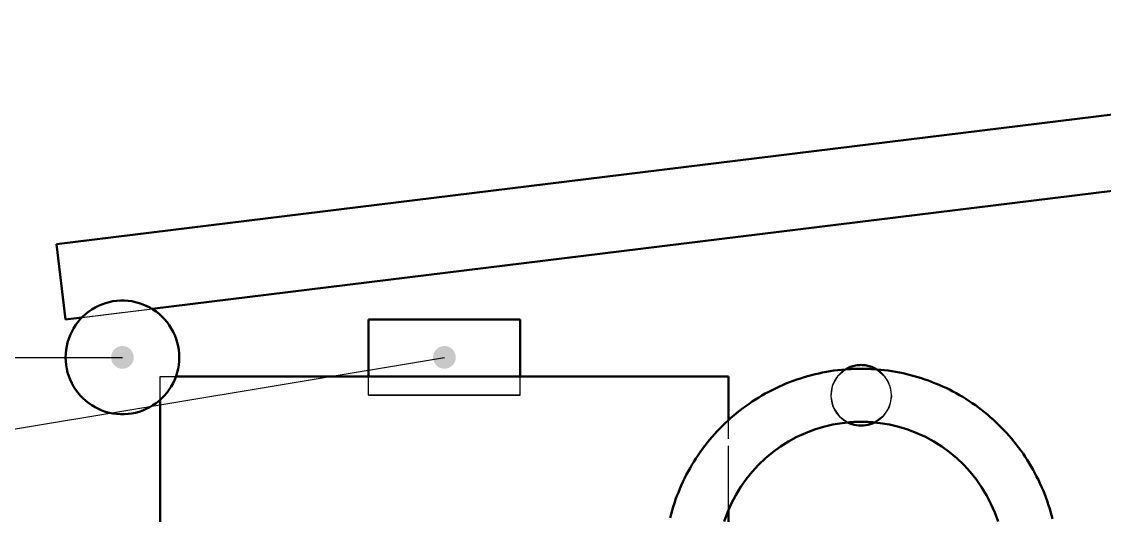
# Model space of a CAD drawing. Header units: millimetres. Extents: x 0 to 594, y 0 to 420.
# Drawn here: x 299.8 to 357, y 343 to 369.1 of the extents above; entities that cross this region are included whole.
import ezdxf

# ---------------------------------------------------------------- set-up
doc = ezdxf.new("R2010")
doc.units = ezdxf.units.MM
doc.linetypes.add('ISO02-TRAZOS', pattern=[3.75, 3, -0.75])
for name, color, linetype, lineweight in [('01-VISIBLE', 7, 'CONTINUOUS', 50), ('02-OCULTA', 4, 'ISO02-TRAZOS', 25), ('08-FINA', 5, 'CONTINUOUS', 25)]:
    doc.layers.add(name, color=color, linetype=linetype, lineweight=lineweight)

msp = doc.modelspace()

# ---------------------------------------------------------------- hatches: boundary and pattern name
at = {"layer": '08-FINA'}
h = msp.add_hatch(color=7, dxfattribs=at)
h.dxf.hatch_style = 1
edge = h.paths.add_edge_path()
edge.add_arc((305.167, 351.343), 0.6, 0, 360)
h = msp.add_hatch(color=7, dxfattribs=at)
h.dxf.hatch_style = 1
edge = h.paths.add_edge_path()
edge.add_arc((322.167, 351.343), 0.6, 0, 360)

# ---------------------------------------------------------------- linework, layer by layer
at = {"layer": '01-VISIBLE'}
for points in [[(301.679, 357.313), (387.523, 367.853)], [(306.73, 353.903), (390.517, 364.191)], [(302.167, 353.343), (301.679, 357.313)], [(308.167, 351.343), (308.16, 351.543), (308.14, 351.743), (308.107, 351.94), (308.06, 352.135), (308.001, 352.327), (307.929, 352.514), (307.844, 352.696), (307.748, 352.872), (307.64, 353.041), (307.521, 353.202), (307.392, 353.355), (307.252, 353.499), (307.104, 353.634), (306.946, 353.758), (306.781, 353.872), (306.608, 353.974), (306.429, 354.064), (306.245, 354.142), (306.055, 354.208), (305.862, 354.261), (305.666, 354.301), (305.467, 354.328), (305.267, 354.341), (305.066, 354.341), (304.866, 354.328), (304.668, 354.301), (304.471, 354.261), (304.278, 354.208), (304.088, 354.142), (303.904, 354.064), (303.725, 353.974), (303.552, 353.872), (303.387, 353.758), (303.23, 353.634), (303.081, 353.499), (302.942, 353.355), (302.812, 353.202), (302.693, 353.041), (302.585, 352.872), (302.489, 352.696), (302.405, 352.514), (302.333, 352.327), (302.273, 352.135), (302.227, 351.94), (302.193, 351.743), (302.173, 351.543), (302.167, 351.343), (302.173, 351.143), (302.193, 350.943), (302.227, 350.745), (302.273, 350.55), (302.333, 350.359), (302.405, 350.172), (302.489, 349.99), (302.585, 349.814), (302.693, 349.645), (302.812, 349.484), (302.942, 349.331), (303.081, 349.186), (303.23, 349.052), (303.387, 348.928), (303.552, 348.814), (303.725, 348.712), (303.904, 348.622), (304.088, 348.543), (304.278, 348.478), (304.471, 348.425), (304.668, 348.385), (304.866, 348.358), (305.066, 348.345), (305.267, 348.345), (305.467, 348.358), (305.666, 348.385), (305.862, 348.425), (306.055, 348.478), (306.245, 348.543), (306.429, 348.622), (306.608, 348.712), (306.781, 348.814), (306.946, 348.928), (307.104, 349.052), (307.252, 349.186), (307.392, 349.331), (307.521, 349.484), (307.64, 349.645), (307.748, 349.814), (307.844, 349.99), (307.929, 350.172), (308.001, 350.359), (308.06, 350.55), (308.107, 350.745), (308.14, 350.943), (308.16, 351.143), (308.167, 351.343)], [(302.167, 353.343), (303.03, 353.449)], [(318.167, 353.343), (318.667, 353.343), (319.167, 353.343), (319.667, 353.343), (320.167, 353.343), (320.667, 353.343), (321.167, 353.343), (321.667, 353.343), (322.167, 353.343), (322.667, 353.343), (323.167, 353.343), (323.667, 353.343), (324.167, 353.343), (324.667, 353.343), (325.167, 353.343), (325.667, 353.343), (326.167, 353.343)], [(318.167, 350.343), (318.167, 353.343)], [(326.167, 350.343), (326.167, 353.343)], [(343.335, 350.71), (343.133, 350.691), (342.932, 350.669), (342.731, 350.643), (342.531, 350.614), (342.332, 350.58), (342.133, 350.542), (341.935, 350.501), (341.738, 350.455), (341.542, 350.406), (341.347, 350.353), (341.152, 350.296), (340.959, 350.236), (340.767, 350.172), (340.577, 350.104), (340.388, 350.032), (340.2, 349.957), (340.014, 349.878), (339.829, 349.795), (339.646, 349.709), (339.465, 349.619), (339.285, 349.526), (339.107, 349.429), (338.932, 349.329), (338.758, 349.226), (338.586, 349.119), (338.416, 349.009), (338.249, 348.895), (338.084, 348.778), (337.921, 348.659), (337.76, 348.535), (337.602, 348.409), (337.446, 348.28), (337.293, 348.148), (337.143, 348.013), (336.995, 347.875), (336.85, 347.734), (336.707, 347.59), (336.568, 347.444), (336.431, 347.294), (336.297, 347.143), (336.167, 346.988), (336.039, 346.831), (335.914, 346.672), (335.793, 346.51), (335.674, 346.346), (335.559, 346.18), (335.447, 346.011), (335.339, 345.841), (335.233, 345.668), (335.132, 345.493), (335.033, 345.317), (334.938, 345.138), (334.847, 344.958), (334.759, 344.775), (334.674, 344.592), (334.593, 344.406), (334.516, 344.219), (334.442, 344.031), (334.373, 343.841), (334.306, 343.65), (334.244, 343.457), (334.185, 343.264), (334.13, 343.069), (334.079, 342.873)], [(344.167, 350.943), (344.094, 350.941), (344.021, 350.936), (343.949, 350.928), (343.877, 350.916), (343.805, 350.902), (343.735, 350.883), (343.665, 350.862), (343.596, 350.838), (343.529, 350.81), (343.463, 350.78), (343.398, 350.746), (343.335, 350.71)], [(344.167, 350.743), (344.097, 350.743), (344.028, 350.742), (343.958, 350.741), (343.889, 350.739), (343.82, 350.737), (343.75, 350.735), (343.681, 350.732), (343.612, 350.728), (343.542, 350.724), (343.473, 350.72), (343.404, 350.715), (343.335, 350.71)], [(344.999, 350.71), (344.936, 350.746), (344.871, 350.78), (344.805, 350.81), (344.737, 350.838), (344.668, 350.862), (344.599, 350.883), (344.528, 350.902), (344.457, 350.916), (344.385, 350.928), (344.312, 350.936), (344.24, 350.941), (344.167, 350.943)], [(344.999, 350.71), (344.929, 350.715), (344.86, 350.72), (344.791, 350.724), (344.722, 350.728), (344.652, 350.732), (344.583, 350.735), (344.514, 350.737), (344.444, 350.739), (344.375, 350.741), (344.305, 350.742), (344.236, 350.743), (344.167, 350.743)], [(354.267, 342.82), (354.218, 343.013), (354.165, 343.206), (354.108, 343.398), (354.047, 343.589), (353.983, 343.778), (353.915, 343.966), (353.844, 344.153), (353.769, 344.338), (353.69, 344.522), (353.608, 344.705), (353.522, 344.886), (353.433, 345.065), (353.34, 345.242), (353.245, 345.418), (353.145, 345.591), (353.043, 345.763), (352.937, 345.933), (352.828, 346.1), (352.715, 346.266), (352.6, 346.429), (352.481, 346.59), (352.359, 346.749), (352.235, 346.905), (352.107, 347.059), (351.976, 347.211), (351.843, 347.36), (351.706, 347.506), (351.567, 347.65), (351.425, 347.791), (351.281, 347.929), (351.134, 348.064), (350.984, 348.197), (350.831, 348.327), (350.677, 348.453), (350.519, 348.577), (350.36, 348.698), (350.198, 348.815), (350.034, 348.93), (349.868, 349.041), (349.699, 349.149), (349.529, 349.254), (349.357, 349.355), (349.182, 349.453), (349.006, 349.548), (348.828, 349.64), (348.649, 349.728), (348.467, 349.812), (348.284, 349.893), (348.1, 349.97), (347.914, 350.044), (347.727, 350.115), (347.538, 350.181), (347.348, 350.244), (347.157, 350.304), (346.965, 350.359), (346.772, 350.411), (346.578, 350.46), (346.383, 350.504), (346.187, 350.545), (345.99, 350.582), (345.793, 350.615), (345.595, 350.644), (345.397, 350.67), (345.198, 350.692), (344.999, 350.71)], [(307.995, 350.343), (308.524, 350.343), (309.052, 350.343), (309.581, 350.343), (310.109, 350.343), (310.638, 350.343), (311.167, 350.343)], [(311.167, 350.343), (333.167, 350.343)], [(337.167, 350.343), (336.595, 350.343), (336.024, 350.343), (335.452, 350.343), (334.881, 350.343), (334.31, 350.343), (333.738, 350.343), (333.167, 350.343)], [(337.167, 348.034), (337.167, 350.343)], [(307.167, 335.379), (307.167, 349.107)], [(336.939, 342.691), (337.11, 343.164), (337.312, 343.624), (337.543, 344.07), (337.804, 344.5), (338.093, 344.911), (338.408, 345.303), (338.748, 345.672), (339.112, 346.019), (339.499, 346.34), (339.905, 346.636), (340.33, 346.904), (340.772, 347.143), (341.229, 347.352), (341.699, 347.531), (342.179, 347.678), (342.669, 347.794), (343.164, 347.876), (343.664, 347.926), (344.167, 347.943)], [(344.167, 347.943), (344.107, 347.943), (344.048, 347.942), (343.989, 347.941), (343.929, 347.939), (343.87, 347.937), (343.811, 347.935), (343.752, 347.932), (343.692, 347.928), (343.633, 347.924), (343.574, 347.92), (343.515, 347.915), (343.456, 347.91)], [(343.456, 347.91), (343.568, 347.859), (343.683, 347.818), (343.802, 347.785), (343.922, 347.762), (344.044, 347.748), (344.167, 347.743), (344.289, 347.748), (344.411, 347.762), (344.532, 347.785), (344.65, 347.818), (344.766, 347.859), (344.878, 347.91)], [(344.878, 347.91), (344.819, 347.915), (344.759, 347.92), (344.7, 347.924), (344.641, 347.928), (344.582, 347.932), (344.523, 347.935), (344.463, 347.937), (344.404, 347.939), (344.345, 347.941), (344.285, 347.942), (344.226, 347.943), (344.167, 347.943)], [(344.167, 347.943), (344.669, 347.926), (345.169, 347.876), (345.665, 347.794), (346.154, 347.678), (346.634, 347.531), (347.104, 347.352), (347.561, 347.143), (348.003, 346.904), (348.428, 346.636), (348.835, 346.34), (349.221, 346.019), (349.585, 345.672), (349.925, 345.303), (350.24, 344.911), (350.529, 344.5), (350.79, 344.07), (351.022, 343.624), (351.224, 343.164), (351.395, 342.691)], [(337.167, 337.383), (337.167, 343.303)]]:
    msp.add_lwpolyline(points, dxfattribs=at)
at = {"layer": '02-OCULTA'}
for points in [[(301.679, 357.313), (387.523, 367.853)], [(302.167, 353.343), (390.517, 364.191)], [(302.167, 353.343), (301.679, 357.313)], [(308.167, 351.343), (308.16, 351.543), (308.14, 351.743), (308.107, 351.94), (308.06, 352.135), (308.001, 352.327), (307.929, 352.514), (307.844, 352.696), (307.748, 352.872), (307.64, 353.041), (307.521, 353.202), (307.392, 353.355), (307.252, 353.499), (307.104, 353.634), (306.946, 353.758), (306.781, 353.872), (306.608, 353.974), (306.429, 354.064), (306.245, 354.142), (306.055, 354.208), (305.862, 354.261), (305.666, 354.301), (305.467, 354.328), (305.267, 354.341), (305.066, 354.341), (304.866, 354.328), (304.668, 354.301), (304.471, 354.261), (304.278, 354.208), (304.088, 354.142), (303.904, 354.064), (303.725, 353.974), (303.552, 353.872), (303.387, 353.758), (303.23, 353.634), (303.081, 353.499), (302.942, 353.355), (302.812, 353.202), (302.693, 353.041), (302.585, 352.872), (302.489, 352.696), (302.405, 352.514), (302.333, 352.327), (302.273, 352.135), (302.227, 351.94), (302.193, 351.743), (302.173, 351.543), (302.167, 351.343), (302.173, 351.143), (302.193, 350.943), (302.227, 350.745), (302.273, 350.55), (302.333, 350.359), (302.405, 350.172), (302.489, 349.99), (302.585, 349.814), (302.693, 349.645), (302.812, 349.484), (302.942, 349.331), (303.081, 349.186), (303.23, 349.052), (303.387, 348.928), (303.552, 348.814), (303.725, 348.712), (303.904, 348.622), (304.088, 348.543), (304.278, 348.478), (304.471, 348.425), (304.668, 348.385), (304.866, 348.358), (305.066, 348.345), (305.267, 348.345), (305.467, 348.358), (305.666, 348.385), (305.862, 348.425), (306.055, 348.478), (306.245, 348.543), (306.429, 348.622), (306.608, 348.712), (306.781, 348.814), (306.946, 348.928), (307.104, 349.052), (307.252, 349.186), (307.392, 349.331), (307.521, 349.484), (307.64, 349.645), (307.748, 349.814), (307.844, 349.99), (307.929, 350.172), (308.001, 350.359), (308.06, 350.55), (308.107, 350.745), (308.14, 350.943), (308.16, 351.143), (308.167, 351.343)], [(303.03, 353.449), (306.73, 353.903)], [(326.167, 353.343), (325.667, 353.343), (325.167, 353.343), (324.667, 353.343), (324.167, 353.343), (323.667, 353.343), (323.167, 353.343), (322.667, 353.343), (322.167, 353.343), (321.667, 353.343), (321.167, 353.343), (320.667, 353.343), (320.167, 353.343), (319.667, 353.343), (319.167, 353.343), (318.667, 353.343), (318.167, 353.343)], [(345.767, 349.343), (345.754, 349.543), (345.716, 349.741), (345.654, 349.932), (345.569, 350.114), (345.461, 350.283), (345.333, 350.438), (345.187, 350.576), (345.024, 350.694), (344.848, 350.791), (344.661, 350.865), (344.466, 350.915), (344.267, 350.94), (344.066, 350.94), (343.867, 350.915), (343.672, 350.865), (343.485, 350.791), (343.309, 350.694), (343.147, 350.576), (343, 350.438), (342.872, 350.283), (342.765, 350.114), (342.679, 349.932), (342.617, 349.741), (342.579, 349.543), (342.567, 349.343), (342.579, 349.142), (342.617, 348.945), (342.679, 348.754), (342.765, 348.572), (342.872, 348.402), (343, 348.248), (343.147, 348.11), (343.309, 347.992), (343.485, 347.895), (343.672, 347.821), (343.867, 347.771), (344.066, 347.746), (344.267, 347.746), (344.466, 347.771), (344.661, 347.821), (344.848, 347.895), (345.024, 347.992), (345.187, 348.11), (345.333, 348.248), (345.461, 348.402), (345.569, 348.572), (345.654, 348.754), (345.716, 348.945), (345.754, 349.142), (345.767, 349.343)], [(343.335, 350.71), (342.911, 350.334), (342.644, 349.835), (342.568, 349.274), (342.692, 348.721), (343.001, 348.247), (343.456, 347.91)], [(344.999, 350.71), (345.423, 350.334), (345.689, 349.835), (345.765, 349.274), (345.641, 348.721), (345.332, 348.247), (344.878, 347.91)], [(307.167, 349.107), (307.167, 350.343)], [(307.167, 291.174), (307.167, 350.343)], [(307.167, 350.343), (307.305, 350.343), (307.443, 350.343), (307.581, 350.343), (307.719, 350.343), (307.857, 350.343), (307.995, 350.343)], [(307.167, 350.343), (307.667, 350.343), (308.167, 350.343), (308.667, 350.343), (309.167, 350.343), (309.667, 350.343), (310.167, 350.343), (310.667, 350.343), (311.167, 350.343)], [(311.167, 350.343), (333.167, 350.343)], [(318.167, 349.343), (318.167, 350.343)], [(326.167, 349.343), (326.167, 350.343)], [(337.167, 350.343), (336.667, 350.343), (336.167, 350.343), (335.667, 350.343), (335.167, 350.343), (334.667, 350.343), (334.167, 350.343), (333.667, 350.343), (333.167, 350.343)], [(337.167, 291.174), (337.167, 350.343)], [(326.167, 349.343), (325.667, 349.343), (325.167, 349.343), (324.667, 349.343), (324.167, 349.343), (323.667, 349.343), (323.167, 349.343), (322.667, 349.343), (322.167, 349.343), (321.667, 349.343), (321.167, 349.343), (320.667, 349.343), (320.167, 349.343), (319.667, 349.343), (319.167, 349.343), (318.667, 349.343), (318.167, 349.343)], [(318.167, 349.343), (318.667, 349.343), (319.167, 349.343), (319.667, 349.343), (320.167, 349.343), (320.667, 349.343), (321.167, 349.343), (321.667, 349.343), (322.167, 349.343), (322.667, 349.343), (323.167, 349.343), (323.667, 349.343), (324.167, 349.343), (324.667, 349.343), (325.167, 349.343), (325.667, 349.343), (326.167, 349.343)], [(337.167, 343.303), (337.167, 348.034)]]:
    msp.add_lwpolyline(points, dxfattribs=at)
at = {"layer": '08-FINA'}
for p, q in [((275.112, 343.5), (322.167, 351.343)), ((275.167, 351.343), (305.167, 351.343))]:
    msp.add_line(p, q, dxfattribs=at)
msp.add_circle((340.667, 326.5), 62.5, dxfattribs=at)

doc.saveas('drawing.dxf')
